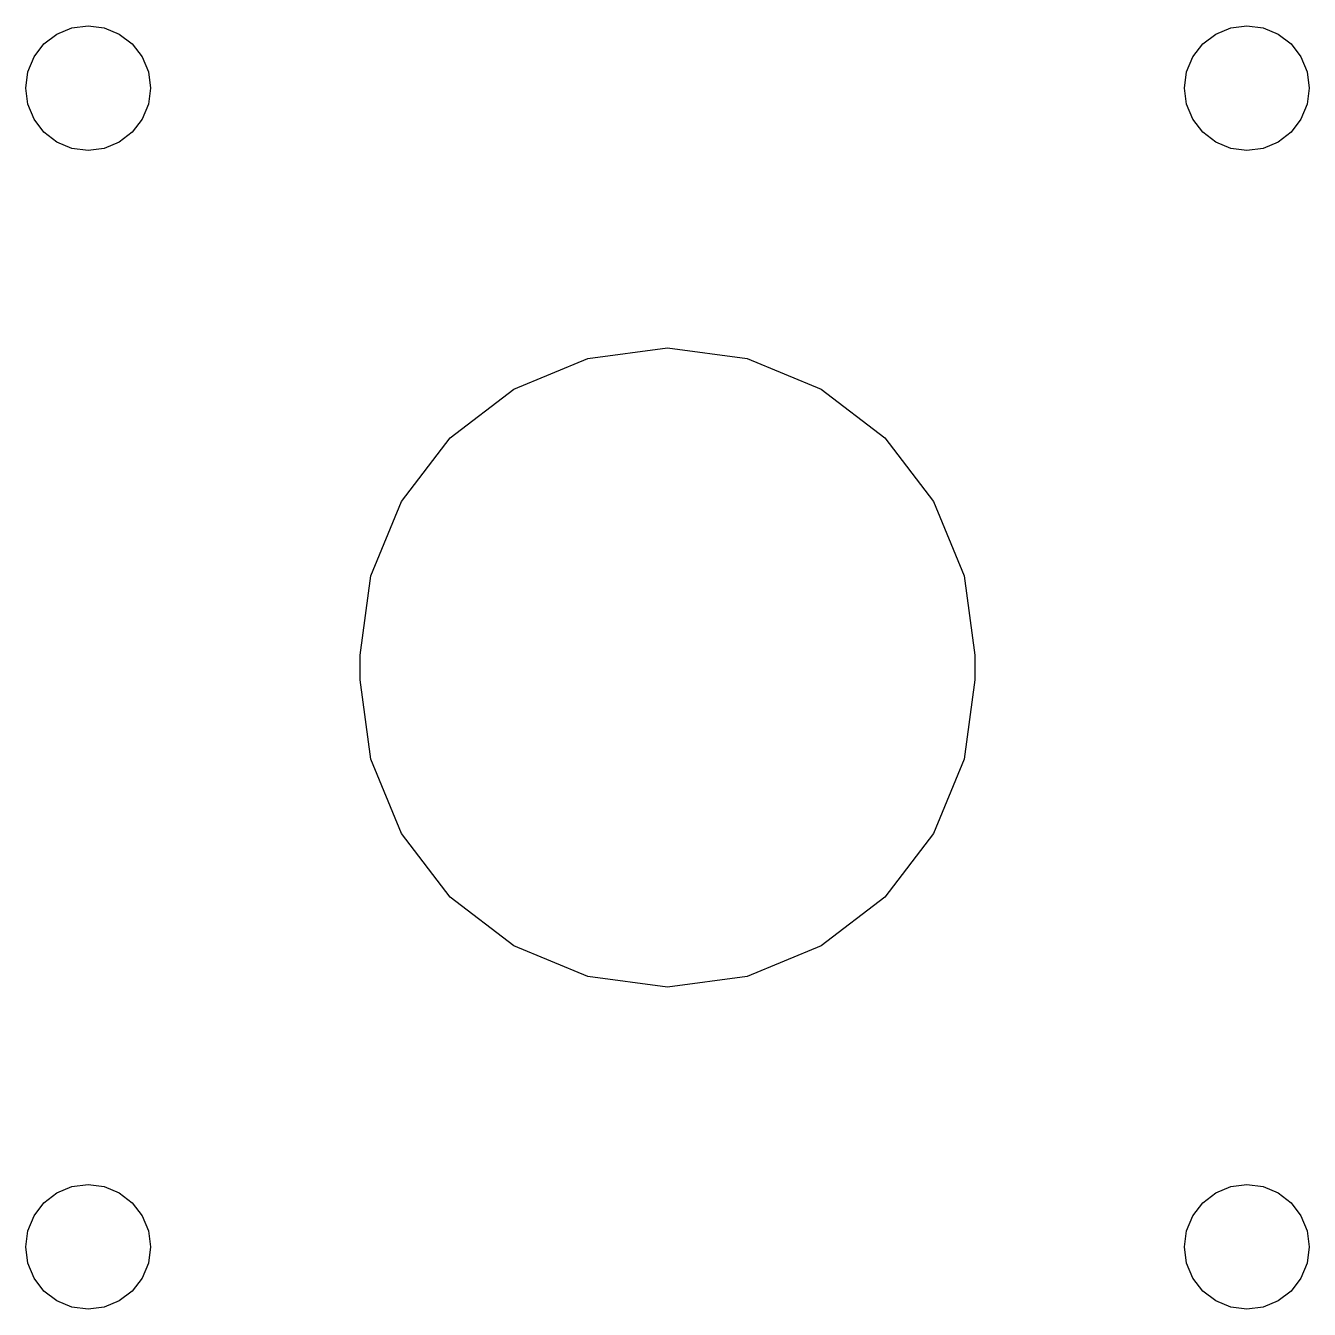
# Model space of a CAD drawing. Header units: metres. Extents: x 0 to 52.2, y 0 to 52.2.
import ezdxf

# ---------------------------------------------------------------- set-up
doc = ezdxf.new("R2010")
doc.units = ezdxf.units.M

msp = doc.modelspace()

# ---------------------------------------------------------------- linework, layer by layer
at = {"layer": 'Layer0'}
for points in [[(0.087, 49.023, 0), (0, 49.68, 0), (0.087, 50.337, 0), (0.34, 50.95, 0), (0.744, 51.476, 0), (1.27, 51.88, 0), (1.883, 52.133, 0), (2.54, 52.22, 0), (3.197, 52.133, 0), (3.81, 51.88, 0), (4.336, 51.476, 0), (4.74, 50.95, 0), (4.993, 50.337, 0), (5.08, 49.68, 0), (4.993, 49.023, 0), (4.74, 48.41, 0), (4.336, 47.884, 0), (3.81, 47.48, 0), (3.197, 47.227, 0), (2.54, 47.14, 0), (1.883, 47.227, 0), (1.27, 47.48, 0), (0.744, 47.884, 0), (0.34, 48.41, 0), (0.087, 49.023, 0)], [(47.227, 49.023, 0), (47.14, 49.68, 0), (47.227, 50.337, 0), (47.48, 50.95, 0), (47.884, 51.476, 0), (48.41, 51.88, 0), (49.023, 52.133, 0), (49.68, 52.22, 0), (50.337, 52.133, 0), (50.95, 51.88, 0), (51.476, 51.476, 0), (51.88, 50.95, 0), (52.133, 50.337, 0), (52.22, 49.68, 0), (52.133, 49.023, 0), (51.88, 48.41, 0), (51.476, 47.884, 0), (50.95, 47.48, 0), (50.337, 47.227, 0), (49.68, 47.14, 0), (49.023, 47.227, 0), (48.41, 47.48, 0), (47.884, 47.884, 0), (47.48, 48.41, 0), (47.227, 49.023, 0)], [(38.184, 29.845, 0), (38.61, 26.61, 0), (38.61, 25.61, 0), (38.184, 22.375, 0), (36.935, 19.36, 0), (34.949, 16.771, 0), (32.36, 14.785, 0), (29.345, 13.536, 0), (26.11, 13.11, 0), (22.875, 13.536, 0), (19.86, 14.785, 0), (17.271, 16.771, 0), (15.285, 19.36, 0), (14.036, 22.375, 0), (13.61, 25.61, 0), (13.61, 26.61, 0), (14.036, 29.845, 0), (15.285, 32.86, 0), (17.271, 35.449, 0), (19.86, 37.435, 0), (22.875, 38.684, 0), (26.11, 39.11, 0), (29.345, 38.684, 0), (32.36, 37.435, 0), (34.949, 35.449, 0), (36.935, 32.86, 0), (38.184, 29.845, 0)], [(0.087, 1.883, 0), (0, 2.54, 0), (0.087, 3.197, 0), (0.34, 3.81, 0), (0.744, 4.336, 0), (1.27, 4.74, 0), (1.883, 4.993, 0), (2.54, 5.08, 0), (3.197, 4.993, 0), (3.81, 4.74, 0), (4.336, 4.336, 0), (4.74, 3.81, 0), (4.993, 3.197, 0), (5.08, 2.54, 0), (4.993, 1.883, 0), (4.74, 1.27, 0), (4.336, 0.744, 0), (3.81, 0.34, 0), (3.197, 0.087, 0), (2.54, 0, 0), (1.883, 0.087, 0), (1.27, 0.34, 0), (0.744, 0.744, 0), (0.34, 1.27, 0), (0.087, 1.883, 0)], [(52.133, 3.197, 0), (52.22, 2.54, 0), (52.133, 1.883, 0), (51.88, 1.27, 0), (51.476, 0.744, 0), (50.95, 0.34, 0), (50.337, 0.087, 0), (49.68, 0, 0), (49.023, 0.087, 0), (48.41, 0.34, 0), (47.884, 0.744, 0), (47.48, 1.27, 0), (47.227, 1.883, 0), (47.14, 2.54, 0), (47.227, 3.197, 0), (47.48, 3.81, 0), (47.884, 4.336, 0), (48.41, 4.74, 0), (49.023, 4.993, 0), (49.68, 5.08, 0), (50.337, 4.993, 0), (50.95, 4.74, 0), (51.476, 4.336, 0), (51.88, 3.81, 0), (52.133, 3.197, 0)]]:
    msp.add_polyline3d(points, dxfattribs=at)

doc.saveas('drawing.dxf')
